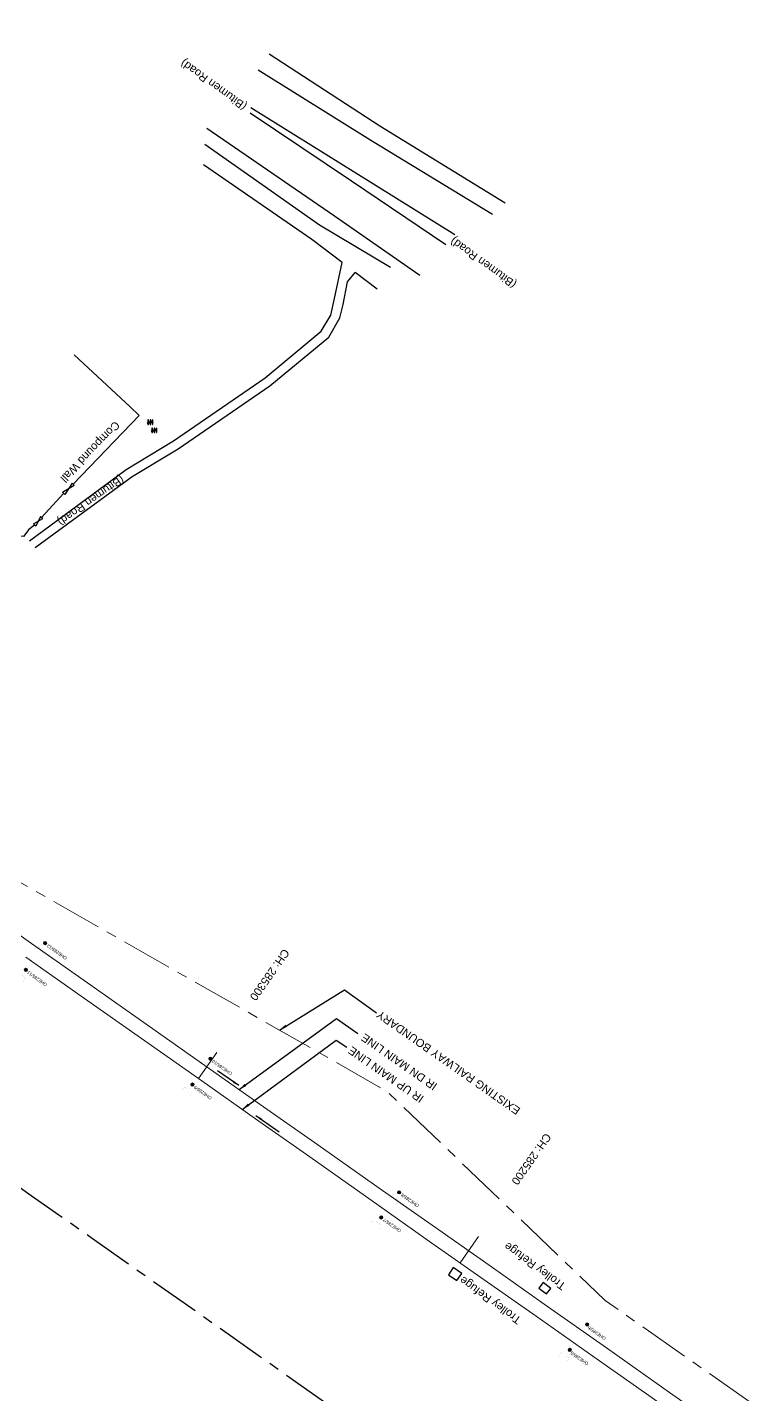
# Model space of a CAD drawing. Header units: metres. Extents: x 646303 to 662875, y 3366650 to 3378730.
# Drawn here: x 656584.6 to 656812.5, y 3370962.3 to 3371389.6 of the extents above; entities that cross this region are included whole.
import ezdxf
from ezdxf.enums import TextEntityAlignment as Align

# ---------------------------------------------------------------- set-up
doc = ezdxf.new("R2010")
doc.units = ezdxf.units.M
doc.header["$MEASUREMENT"] = 0
doc.linetypes.add('CENTER', pattern=[50.8, 31.75, -6.35, 6.35, -6.35])
for name, color, linetype in [('COMPOUND_WALL', 251, 'Continuous'), ('DFCC Boundary', 6, 'CENTER'), ('Gate', 251, 'Continuous'), ('Side Details', 251, 'Continuous'), ('SUB_ROAD_EDGE', 34, 'Continuous'), ('TOPO_GATE', 251, 'Continuous'), ('TOPO_TEXT', 251, 'Continuous'), ('TRANSFORMER', 251, 'Continuous'), ('TROLLEY_STAND', 7, 'Continuous')]:
    doc.layers.add(name, color=color, linetype=linetype)
for name, color, linetype, lineweight in [('Existing Chainage', 7, 'Continuous', 0), ('Existing IR Track', 143, 'Continuous', 0), ('Existing Railway Boundary', 7, 'CENTER', 0), ('flow direction', 7, 'Continuous', 0), ('OHE MAST', 8, 'Continuous', 0), ('OHE MAST TEXT', 8, 'Continuous', 0)]:
    doc.layers.add(name, color=color, linetype=linetype, lineweight=lineweight)
doc.styles.get("Standard").update_dxf_attribs({"font": 'arial.ttf'})
doc.styles.add('Style-Arial', font='arial.ttf')
doc.dimstyles.new('ISO-25', dxfattribs={"dimtxt": 2.5, "dimasz": 2.5, "dimexe": 1.25, "dimexo": 0.625, "dimtad": 1, "dimtxsty": 'Standard', "dimcen": 2.5, "dimadec": 0, "dimazin": 0, "dimtfac": 1, "dimtmove": 0, "dimatfit": 3, "dimfxl": 1, "dimarcsym": 0})

# ---------------------------------------------------------------- blocks, each defined once
blk = doc.blocks.new('GT')
at = {"layer": 'Gate'}
for p, q in [((-0.5, -0.5), (-0.5, 0.5)), ((-0.5, 0.5), (0.5, -0.5)), ((0.5, 0.5), (0.5, -0.5))]:
    blk.add_line(p, q, dxfattribs=at)
blk.add_lwpolyline([(0.5, 0.5), (-0.5, -0.5)], dxfattribs=at)
blk = doc.blocks.new('TRF')
blk.add_hatch(color=256).paths.add_polyline_path([(0.22, -0.04), (0.38, 0.42), (-0.98, -0.29), (0.02, 0.04), (-0.18, -0.39), (0.98, 0.09)])
for p, q in [((-0.69, 0.72), (-0.69, -0.72)), ((-0.52, 0.72), (-0.69, 0.72)), ((-0.52, -0.72), (-0.52, 0.72)), ((0, 0.72), (0, -0.72)), ((0.17, 0.72), (0, 0.72)), ((0.17, -0.72), (0.17, 0.72)), ((0.7, 0.72), (0.7, -0.72)), ((0.87, 0.72), (0.7, 0.72)), ((0.87, -0.72), (0.87, 0.72)), ((-0.69, -0.72), (-0.52, -0.72)), ((0, -0.72), (0.17, -0.72)), ((0.7, -0.72), (0.87, -0.72))]:
    blk.add_line(p, q)
blk.add_lwpolyline([(0.22, -0.04), (0.38, 0.42), (-0.98, -0.29), (0.02, 0.04), (-0.18, -0.39), (0.98, 0.09)], close=True)
blk = doc.blocks.new('OHE MAST')
h = blk.add_hatch(color=256)
edge = h.paths.add_edge_path()
edge.add_arc((0, 0), 0.514, 0, 360)
at = {"const_width": 0.01, "flags": 128}
for points in [[(1.5, 3.5), (1.5, 2), (-1.5, 2), (-1.5, 3.5)], [(0, 2), (0, 0)]]:
    blk.add_lwpolyline(points, dxfattribs=at)
blk.add_circle((0, 0), 0.514)

msp = doc.modelspace()

# ---------------------------------------------------------------- linework, layer by layer
at = {"layer": 'COMPOUND_WALL', "linetype": 'Continuous'}
for points in [[(656598.89, 3371246.823, 268.041), (656619.551, 3371268.226, 268.044), (656616.678, 3371270.992, 268.041), (656599.171, 3371287.254, 268.094)], [(656589.01, 3371236.434, 268.028), (656595.917, 3371243.963, 268.039)], [(656586.812, 3371234.037, 268.028), (656585.071, 3371232.615, 268.051), (656583.398, 3371230.487, 268.051), (656577.982, 3371230.662, 267.841), (656572.19, 3371235.85, 267.84)]]:
    msp.add_polyline3d(points, dxfattribs=at)
at = {"layer": 'DFCC Boundary', "ltscale": 0.5, "flags": 128}
msp.add_lwpolyline([(662565.6431, 3366842.0459), (662548.217, 3366854.2838), (662532.9064, 3366864.9999), (662517.5595, 3366875.7415), (662503.9915, 3366885.2805), (662490.4749, 3366894.7833), (662474.3945, 3366906.0736), (662458.24, 3366917.4159), (662441.4584, 3366929.1606), (662424.5366, 3366941.0035), (662407.7649, 3366952.7786), (662401.9048, 3366956.8928), (662320.9687, 3367015.5234), (662173.0911, 3367118.297), (662018.0169, 3367217.942), (662022.9408, 3367225.2355), (661945.6773, 3367280.5926), (661744.5178, 3367412.7853), (661728.4159, 3367389.8783), (661409.5023, 3367613.7762), (661431.3001, 3367645.1669), (661427.7408, 3367647.6718), (661418.8583, 3367653.9104), (661409.9095, 3367660.1956), (661395.2505, 3367670.5394), (661384.8196, 3367677.9127), (661375.1078, 3367684.7268), (661367.5374, 3367690.0517), (661358.0886, 3367696.6907), (661348.6239, 3367703.3322), (661344.5162, 3367706.2202), (661344.9668, 3367706.8618), (661335.3627, 3367713.6144), (661327.3851, 3367719.2077), (661318.2791, 3367725.5812), (661309.8813, 3367731.4842), (661284.4315, 3367749.4044), (661267.3402, 3367761.4491), (661243.4783, 3367778.4888), (661216.7453, 3367741.0546), (661213.241, 3367743.5572), (661195.5836, 3367756.6071), (661177.9702, 3367769.626), (661156.4467, 3367785.8356), (661148.0607, 3367792.1995), (661133.6905, 3367803.0041), (661119.5191, 3367813.6733), (661105.6946, 3367823.9215), (661093.9054, 3367832.6241), (661077.5228, 3367844.5054), (661061.2799, 3367856.285), (661045.32, 3367867.5775), (661029.0726, 3367879.0734), (661013.2584, 3367890.1762), (660997.2782, 3367901.3956), (660980.9788, 3367912.8451), (660964.6327, 3367924.3276), (660947.3461, 3367936.4864), (660930.1333, 3367948.5934), (660912.5707, 3367960.9093), (660894.9306, 3367973.2796), (660877.6422, 3367985.4277), (660860.2634, 3367997.6393), (660842.9781, 3368009.8166), (660825.4983, 3368022.131), (660811.339, 3368032.2028), (660797.4119, 3368042.1094), (660782.5128, 3368052.5993), (660767.4808, 3368063.1827), (660751.0012, 3368074.7254), (660734.3125, 3368086.4147), (660719.3275, 3368096.9585), (660704.3795, 3368107.4761), (660688.7093, 3368118.477), (660672.9397, 3368129.5475), (660655.797, 3368141.5941), (660638.5652, 3368153.7032), (660622.8618, 3368164.7374), (660607.1396, 3368175.7847), (660591.9852, 3368186.3839), (660576.7315, 3368197.0526), (660560.3095, 3368208.6108), (660544.116, 3368220.0082), (660528.3397, 3368231.0748), (660512.5414, 3368242.1568), (660497.4509, 3368252.7533), (660482.4222, 3368263.3065), (660466.968, 3368274.1704), (660451.6169, 3368284.9618), (660435.5277, 3368296.2674), (660419.4587, 3368307.5588), (660403.2343, 3368318.9753), (660387.0692, 3368330.3501), (660371.9016, 3368340.9863), (660362.0092, 3368347.9233), (660341.7308, 3368362.192), (660326.8725, 3368372.6492), (660312.0627, 3368383.0453), (660297.0115, 3368393.6109), (660281.2321, 3368404.7091), (660265.4328, 3368415.8212), (660253.8818, 3368423.9326), (660242.0763, 3368432.2231), (660226.6332, 3368443.1155), (660211.0272, 3368454.1226), (660195.2302, 3368465.2236), (660179.3654, 3368476.3723), (660162.5154, 3368488.1794), (660145.4635, 3368500.1281), (660129.3603, 3368511.4565), (660113.1961, 3368522.8278), (660097.2382, 3368534.0507), (660081.2523, 3368545.2932), (660064.458, 3368557.1251), (660047.7677, 3368568.8837), (660032.4691, 3368579.6352), (660017.2758, 3368590.3126), (660000.1632, 3368602.3052), (659983.0731, 3368614.282), (659967.2319, 3368625.4031), (659951.3427, 3368636.5582), (659932.0647, 3368650.1756), (659913.1258, 3368663.5536), (659898.2493, 3368674.0163), (659881.7667, 3368685.6055), (659866.0047, 3368696.7435), (659850.3373, 3368707.8146), (659834.6333, 3368718.8575), (659818.6461, 3368730.0995), (659804.3398, 3368740.181), (659789.9481, 3368750.3227), (659772.9194, 3368762.3136), (659755.8766, 3368774.3145), (659741.0752, 3368784.7603), (659726.3396, 3368795.1596), (659712.011, 3368805.2432), (659697.6029, 3368815.3827), (659684.3535, 3368824.7302), (659671.1528, 3368834.0432), (659654.2885, 3368845.8933), (659636.8714, 3368858.1319), (659622.1467, 3368868.7872), (659608.2832, 3368878.8192), (659592.7424, 3368889.7844), (659576.9096, 3368900.9551), (659562.5868, 3368911.0537), (659553.5917, 3368917.3959), (659534.7433, 3368930.6917), (659521.2685, 3368940.2021), (659508.0292, 3368949.5538), (659494.8098, 3368958.8914), (659481.3273, 3368968.4018), (659467.9498, 3368977.8382), (659454.4923, 3368987.2582), (659440.7837, 3368996.854), (659425.5597, 3369007.614), (659410.0492, 3369018.5753), (659397.5675, 3369027.3641), (659384.5623, 3369036.5214), (659370.5054, 3369046.4276), (659356.4132, 3369056.3585), (659342.3201, 3369066.3092), (659331.8447, 3369073.7055), (659314.7098, 3369085.825), (659301.2296, 3369095.3614), (659287.1805, 3369105.2924), (659273.0852, 3369115.2561), (659259.8762, 3369124.5882), (659246.575, 3369133.9855), (659233.3676, 3369143.319), (659220.1207, 3369152.6803), (659206.3404, 3369162.3938), (659192.4106, 3369172.2127), (659178.3672, 3369182.1367), (659164.3785, 3369192.022), (659162.9385, 3369193.0388), (659183.6795, 3369222.4635), (659172.119, 3369230.6258), (659159.1298, 3369239.7969), (659148.6068, 3369247.2055), (659138.0069, 3369254.6684), (659119.1994, 3369267.9214), (659100.365, 3369281.1933), (659085.533, 3369291.6533), (659070.676, 3369302.1309), (659061.4534, 3369308.6334), (659052.1019, 3369315.2268), (659038.8969, 3369324.5617), (659025.7603, 3369333.8483), (659012.2746, 3369343.3047), (659000.2935, 3369351.7058), (658985.7542, 3369361.9126), (658972.701, 3369371.0824), (658959.9309, 3369380.1093), (658947.2513, 3369389.0721), (658932.3759, 3369399.5827), (658921.8345, 3369407.031), (658905.9406, 3369418.2511), (658894.3687, 3369426.4196), (658881.1048, 3369435.7663), (658867.8714, 3369445.0915), (658853.3089, 3369455.3761), (658838.9326, 3369465.5292), (658823.5657, 3369476.1988), (658807.8953, 3369487.0791), (658792.9935, 3369497.6726), (658789.1301, 3369500.4191), (658764.5252, 3369517.7675), (658750.6615, 3369527.5465), (658735.8772, 3369537.9899), (658721.0329, 3369548.4756), (658706.8044, 3369558.4963), (658692.4812, 3369568.5836), (658679.0099, 3369578.0951), (658665.5152, 3369587.6232), (658651.2818, 3369597.6569), (658636.9905, 3369607.7316), (658622.1701, 3369618.1873), (658607.4224, 3369628.5918), (658593.6263, 3369638.3112), (658579.8399, 3369648.0238), (658566.1309, 3369657.6871), (658552.3621, 3369667.3926), (658537.8692, 3369677.626), (658523.3279, 3369687.8934), (658509.6438, 3369697.5459), (658495.8531, 3369707.2734), (658481.9269, 3369717.1048), (658467.9459, 3369726.9748), (658454.4251, 3369736.5125), (658440.9599, 3369746.011), (658427.1565, 3369755.7285), (658413.3787, 3369765.428), (658398.646, 3369775.8103), (658383.9067, 3369786.1972), (658371.4552, 3369794.9743), (658359.0483, 3369803.72), (658345.546, 3369813.2195), (658332.0048, 3369822.7464), (658318.5168, 3369832.2514), (658305.0219, 3369841.7615), (658291.2617, 3369851.4373), (658277.4987, 3369861.115), (658264.1625, 3369870.4871), (658250.7424, 3369879.918), (658237.5823, 3369889.1736), (658224.3865, 3369898.4543), (658209.4318, 3369909.0033), (658194.5636, 3369919.4914), (658180.151, 3369929.6325), (658165.7287, 3369939.7804), (658156.9292, 3369945.9856), (658133.9487, 3369962.1448), (658109.9616, 3369979.0407), (658086.1386, 3369995.8212), (658069.4823, 3370007.553), (658052.6981, 3370019.3752), (658033.9581, 3370032.6043), (658015.0826, 3370045.9289), (657994.939, 3370060.1316), (657974.6985, 3370074.4026), (657960.2252, 3370084.5842), (657945.643, 3370094.8424), (657928.629, 3370106.7917), (657911.5911, 3370118.7415), (657890.9691, 3370133.2895), (657870.7134, 3370147.5792), (657850.3966, 3370161.8284), (657830.1146, 3370176.0529), (657812.1714, 3370188.7253), (657794.2418, 3370201.388), (657775.9501, 3370214.2546), (657757.6685, 3370227.1142), (657736.4935, 3370242.019), (657715.8063, 3370256.5806), (657697.09, 3370269.7238), (657676.8418, 3370283.9453), (657670.0518, 3370288.7482), (657661.5164, 3370294.7857), (657642.367, 3370308.2307), (657623.1765, 3370321.7045), (657605.0199, 3370334.4839), (657586.8248, 3370347.2905), (657568.2781, 3370360.3555), (657549.69, 3370373.4497), (657534.1551, 3370384.3835), (657518.595, 3370395.335), (657503.5822, 3370405.9238), (657488.6113, 3370416.483), (657477.4694, 3370424.3177), (657456.7199, 3370394.899), (657452.1854, 3370398.0875), (657436.4649, 3370409.1418), (657420.2829, 3370420.542), (657404.1975, 3370431.8742), (657387.5582, 3370443.5761), (657370.8643, 3370455.3165), (657356.3586, 3370465.5498), (657342.0257, 3370475.6612), (657334.1018, 3370481.2282), (657342.1648, 3370492.6732), (657327.3432, 3370503.0861), (657304.5869, 3370519.0736), (657286.4992, 3370531.7939), (657268.5013, 3370544.451), (657251.4778, 3370556.4153), (657234.5183, 3370568.3346), (657219.7856, 3370578.7204), (657205.1604, 3370589.0304), (657189.9505, 3370599.7163), (657174.7446, 3370610.3994), (657157.229, 3370622.7139), (657139.8436, 3370634.9368), (657122.2775, 3370647.282), (657104.8724, 3370659.514), (657088.6726, 3370670.9041), (657072.3463, 3370682.3832), (657052.4463, 3370696.3561), (657032.2468, 3370710.5392), (657017.2111, 3370721.1335), (657002.3465, 3370731.6074), (656985.5169, 3370743.3847), (656968.6279, 3370755.2036), (656952.6202, 3370766.4469), (656936.5129, 3370777.7603), (656917.7376, 3370790.961), (656898.7021, 3370804.3447), (656880.5471, 3370817.1216), (656862.3859, 3370829.9029), (656845.3825, 3370841.8619), (656828.6857, 3370853.6052), (656810.2968, 3370866.5434), (656792.0928, 3370879.3517), (656770.106, 3370894.8035), (656748.097, 3370910.271), (656728.4902, 3370924.0664), (656709.0221, 3370937.7643), (656692.8289, 3370949.1481), (656676.4723, 3370960.6469), (656657.4402, 3370974.0598), (656638.281, 3370987.5622), (656621.3401, 3370999.4861), (656604.5392, 3371011.3113), (656585.7485, 3371024.5046), (656566.9099, 3371037.7317), (656537.298, 3371058.585), (656532.701, 3371052.0376), (656368.7794, 3371159.4659), (656280.7288, 3371198.5806), (656189.7218, 3371230.5142), (656096.9021, 3371265.9123), (656004.8733, 3371310.8246), (655917.3616, 3371369.3401), (655838.0052, 3371438.656), (655768.8371, 3371518.5854), (655712.6719, 3371608.6179), (655647.9895, 3371736.3311)], dxfattribs=at)
at = {"layer": 'Existing Chainage', "color": 0, "linetype": 'Continuous', "lineweight": 13, "flags": 128}
for points in [[(656643.784, 3371069.2879), (656638.0378, 3371061.1037)], [(656725.552, 3371011.7103), (656719.8009, 3371003.5295)]]:
    msp.add_lwpolyline(points, dxfattribs=at)
at = {"layer": 'Existing IR Track', "flags": 128}
for points in [[(656569.3043, 3371114.9602), (656586.5651, 3371102.8128), (656603.3974, 3371090.9669), (656622.7217, 3371077.3387), (656641.7932, 3371063.8889), (656658.3669, 3371052.2687), (656675.3634, 3371040.3522), (656694.5292, 3371026.8725), (656713.1022, 3371013.8099), (656729.8702, 3371002.0161), (656746.0871, 3370990.6098), (656765.548, 3370976.9163), (656785.2589, 3370963.047), (656807.1258, 3370947.6562)], [(656584.0453, 3371099.0494), (656601.4221, 3371086.8124), (656620.2263, 3371073.6094), (656639.0451, 3371060.3963), (656655.8743, 3371048.5512), (656672.8153, 3371036.6274), (656692.0041, 3371023.104), (656711.0077, 3371009.7113), (656727.3357, 3370998.2326), (656743.5287, 3370986.8489), (656763.0167, 3370973.137), (656782.6234, 3370959.3416)]]:
    msp.add_lwpolyline(points, dxfattribs=at)
at = {"layer": 'Existing Railway Boundary', "ltscale": 0.5, "flags": 128}
msp.add_lwpolyline([(655695.3663, 3371793.5754), (655711.513, 3371783.725), (655837.338, 3371666.516), (655896.664, 3371625.403), (655948.651, 3371583.092), (656061.421, 3371499.73), (656120.179, 3371458.709), (656118.6808, 3371456.563), (656134.1953, 3371445.8056), (656188.091, 3371409.1919), (656258.3483, 3371360.6965), (656306.8076, 3371328.3967), (656307.819, 3371318.333), (656341.8204, 3371294.614), (656352.8104, 3371286.9291), (656353.0349, 3371293.9581), (656399.4885, 3371257.2079), (656467.3874, 3371205.4259), (656519.3943, 3371165.6705), (656561.1332, 3371134.4643), (656696.879, 3371057.135), (656765.103, 3370991.786), (657190.218, 3370693.611), (657248.163, 3370651.07), (657303.369, 3370611.936), (657357.203, 3370574.315), (657469.447, 3370495.885), (657520.561, 3370458.991), (657571.453, 3370422.647), (657746.082, 3370302.773), (657804.987, 3370261.127), (657862.698, 3370218.121), (657973.403, 3370140.319), (658020.448, 3370106.576)], dxfattribs=at)
at = {"layer": 'SUB_ROAD_EDGE', "linetype": 'Continuous'}
for points in [[(656660.084, 3371381.246, 268.49), (656694.715, 3371358.792, 268.776), (656733.899, 3371334.731, 269.041)], [(656729.903, 3371331.086, 269.381), (656692.458, 3371353.938, 269.306), (656656.735, 3371376.205, 269.329)], [(656654.371, 3371364.512, 269.531), (656687.192, 3371344.056, 269.53), (656718.182, 3371324.88, 269.571)], [(656715.376, 3371321.612, 269.318), (656685.858, 3371341.492, 269.35), (656654.224, 3371362.704, 269.388)], [(656640.674, 3371358.068, 269.045), (656680.596, 3371330.627, 268.98), (656707.169, 3371312.088, 268.932)], [(656698.076, 3371314.518, 268.691), (656675.846, 3371327.765, 268.621), (656640.01, 3371352.919, 268.535)], [(656682.9817, 3371316.0647, 268.535), (656673.495, 3371323.304, 268.528), (656639.657, 3371346.61, 268.456)], [(656585.197, 3371229.126, 268.033), (656615.405, 3371251.44, 268.124), (656630.214, 3371260.404, 268.128), (656658.834, 3371280.086, 268.151), (656676.415, 3371294.604, 268.135), (656679.438, 3371299.637, 268.214), (656680.514, 3371304.833, 268.287), (656682.9817, 3371316.0647, 268.5)], [(656693.905, 3371307.729, 268.543), (656687.0048, 3371312.9946, 268.5379)]]:
    msp.add_polyline3d(points, dxfattribs=at)
at = {"layer": 'TOPO_TEXT'}
msp.add_polyline3d([(656587.004, 3371227.006, 268.033), (656617.367, 3371249.202, 268.086), (656631.737, 3371257.838, 268.126), (656660.324, 3371277.544, 268.149), (656678.821, 3371292.71, 268.137), (656682.232, 3371298.812, 268.217), (656683.228, 3371302.999, 268.285), (656684.566, 3371310.046, 268.492), (656687.0048, 3371312.9946, 268.5179)], dxfattribs=at)
at = {"layer": 'TROLLEY_STAND', "linetype": 'Continuous'}
for points in [[(656718.798, 3370997.976, 269.713), (656720.29, 3371000.22, 269.788), (656717.618, 3371002.016, 269.826), (656716.1254, 3370999.7711, 269.826)], [(656746.807, 3370993.815, 269.812), (656748.184, 3370995.522, 269.816), (656745.747, 3370997.339, 269.804), (656744.37, 3370995.632, 269.804)]]:
    msp.add_polyline3d(points, close=True, dxfattribs=at)

# ---------------------------------------------------------------- block references
at = {"layer": 'OHE MAST', "color": 2, "rotation": 143.3908318566117}
for p in [(656590.124, 3371103.418), (656584.103, 3371095.038), (656641.745, 3371067.279), (656636.13, 3371059.206), (656700.713, 3371025.547), (656695.137, 3371017.73), (656759.498, 3370984.214), (656754.056, 3370976.324)]:
    msp.add_blockref('OHE MAST', p, dxfattribs=at)
at = {"layer": 'TOPO_GATE'}
for p, xscale, zscale, rotation in [((656597.4045, 3371245.3935), 4.123193180504489, 4.123193180504489, 43.99999999999999), ((656587.911, 3371235.2355), 3.252201254430291, 3.252201254430291, 46.99999999999999)]:
    msp.add_blockref('GT', p, dxfattribs=dict(at, xscale=xscale, zscale=zscale, rotation=rotation))
at = {"layer": 'TRANSFORMER', "linetype": 'Continuous'}
for p in [(656622.937, 3371266.173, 268.745), (656624.199, 3371263.639, 269.505)]:
    msp.add_blockref('TRF', p, dxfattribs=at)

# ---------------------------------------------------------------- texts
at = {"layer": 'Existing Chainage', "color": 0, "linetype": 'Continuous', "lineweight": 0, "char_height": 2.5, "attachment_point": 6, "line_spacing_factor": 0.6, "style": 'Style-Arial'}
for s, insert, rotation in [('CH: 285300', (656654.9354, 3371085.8957), 234.926799), ('CH: 285200', (656736.7133, 3371028.3115), 234.892791)]:
    msp.add_mtext(s, dxfattribs=dict(at, insert=insert, rotation=rotation))
at = {"layer": 'Existing IR Track', "color": 7, "lineweight": 0}
for s, p in [('IR DN MAIN LINE', (656689.2877, 3371074.3024)), ('IR UP MAIN LINE', (656685.2518, 3371070.2827))]:
    msp.add_text(s, height=2.5, rotation=145, dxfattribs=at).set_placement(p, align=Align.MIDDLE_RIGHT)
at = {"layer": 'Existing Railway Boundary', "linetype": 'Continuous', "ltscale": 5}
msp.add_text('EXISTING RAILWAY BOUNDARY', height=2.5, rotation=145, dxfattribs=at).set_placement((656738.8571, 3371051.6696))
at = {"layer": 'OHE MAST TEXT'}
for s, p in [('OHE285/12', (656593.7947, 3371100.6496)), ('OHE285/11', (656587.608, 3371092.3248)), ('OHE285/10', (656645.4107, 3371064.5592)), ('OHE285/9', (656639.3831, 3371056.7096)), ('OHE285/8', (656704.114, 3371023.0478)), ('OHE285/7', (656698.538, 3371015.2308)), ('OHE285/6', (656762.4929, 3370981.5836)), ('OHE285/5', (656757.0509, 3370973.6936))]:
    msp.add_text(s, height=1, rotation=145, dxfattribs=at).set_placement(p, align=Align.MIDDLE_CENTER)
at = {"layer": 'Side Details'}
for s, p in [('(Bitumen Road)', (656653.3599, 3371365.4298)), ('(Bitumen Road)', (656737.6496, 3371309.8251)), ('Trolley Refuge', (656753.0786, 3370996.7947)), ('Trolley Refuge', (656739.1372, 3370986.1631))]:
    msp.add_text(s, height=2.5, rotation=144.100313, dxfattribs=at).set_placement(p)
at = {"layer": 'TOPO_TEXT'}
for s, rotation, p in [('Compound Wall', 226.010581, (656611.9407, 3371266.7191)), ('(Bitumen Road)', 215, (656613.7263, 3371249.7204))]:
    msp.add_text(s, height=2.5, rotation=rotation, dxfattribs=at).set_placement(p)

# ---------------------------------------------------------------- leaders
at = {"layer": 'Existing IR Track', "color": 7, "lineweight": 0}
for points in [[(656650.7198, 3371057.6303), (656681.1651, 3371079.8398), (656687.8668, 3371075.2053)], [(656651.7227, 3371051.4732), (656681.0792, 3371073.0966), (656684.4219, 3371070.86)]]:
    msp.add_leader(points, dimstyle='ISO-25', override={"dimtxt": 0.5, "dimtad": 0}, dxfattribs=at)
at = {"layer": 'Existing Railway Boundary', "linetype": 'Continuous', "ltscale": 5}
msp.add_leader([(656663.3116, 3371076.2571), (656683.6973, 3371088.8219), (656693.6517, 3371081.6786)], dimstyle='ISO-25', override={"dimtxt": 0.5, "dimtad": 0}, dxfattribs=at)
at = {"layer": 'flow direction', "lineweight": 0}
for points in [[(656650.6463, 3371058.884), (656644.0298, 3371063.5329)], [(656655.9483, 3371049.5487), (656663.2397, 3371044.4255)]]:
    msp.add_leader(points, dimstyle='ISO-25', override={"dimtxt": 0.5, "dimasz": 2, "dimtad": 0}, dxfattribs=at)

doc.saveas('drawing.dxf')
